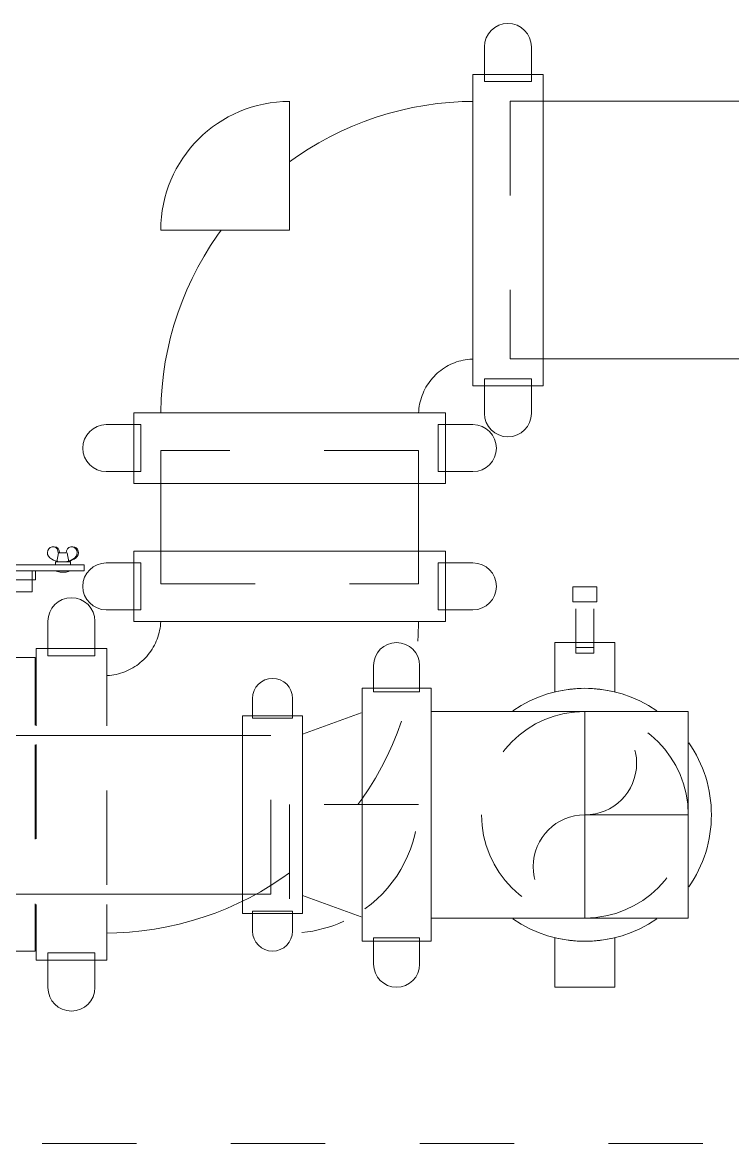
# Model space of a CAD drawing. Header units: metres. Extents: x 63 to 378, y -27 to 78.
# Drawn here: x 136.577 to 137.329, y 34.802 to 35.99 of the extents above; entities that cross this region are included whole.
import ezdxf

# ---------------------------------------------------------------- set-up
doc = ezdxf.new("R2010")
doc.units = ezdxf.units.M
doc.linetypes.add('Centre', pattern=[0.03175, 0.00635, -0.004763, 0.015875, -0.004763])
doc.linetypes.add('HIDDEN JT', pattern=[0.0016, 0.001, -0.0006])
for name, color, linetype, lineweight in [('A-DETL', 7, 'HIDDEN JT', 9), ('A-FLOR-LEVL', 7, 'Continuous', 9), ('P-PIPE', 7, 'Continuous', 18)]:
    doc.layers.add(name, color=color, linetype=linetype, lineweight=lineweight)

# ---------------------------------------------------------------- blocks, each defined once
blk = doc.blocks.new('Victaulic-IPS-Elbow No 10-13 - AC-V8-SEC 11')
at = {"layer": 'P-PIPE', "color": 11, "lineweight": 9, "true_color": 0xff8080}
for p, q in [((-5.2767, 35.7701), (-5.2767, 35.9067)), ((-5.4132, 35.7701), (-5.2767, 35.7701))]:
    blk.add_line(p, q, dxfattribs=at)
at = {"layer": 'P-PIPE', "color": 11, "true_color": 0xff8080, "flags": 128}
for points in [[(-5.0829, 35.9066), (-5.0938, 35.9064), (-5.1071, 35.9056), (-5.1203, 35.9043), (-5.1335, 35.9024), (-5.1466, 35.9), (-5.1596, 35.8971), (-5.1724, 35.8937), (-5.1851, 35.8898), (-5.1977, 35.8853), (-5.21, 35.8804), (-5.2222, 35.875), (-5.2341, 35.8691), (-5.2458, 35.8627), (-5.2572, 35.8558), (-5.2683, 35.8485), (-5.2767, 35.8426)], [(-5.3491, 35.7701), (-5.353, 35.7647), (-5.3605, 35.7537), (-5.3674, 35.7424), (-5.3739, 35.7307), (-5.38, 35.7189), (-5.3855, 35.7068), (-5.3906, 35.6945), (-5.3952, 35.682), (-5.3992, 35.6693), (-5.4028, 35.6565), (-5.4058, 35.6435), (-5.4084, 35.6305), (-5.4104, 35.6173), (-5.4118, 35.6041), (-5.4128, 35.5908), (-5.4132, 35.5775), (-5.4132, 35.5763)], [(-5.1401, 35.5763), (-5.14, 35.5787), (-5.1397, 35.5811), (-5.1394, 35.5834), (-5.139, 35.5858), (-5.1384, 35.5881), (-5.1378, 35.5904), (-5.1371, 35.5927), (-5.1363, 35.5949), (-5.1354, 35.5972), (-5.1345, 35.5993), (-5.1334, 35.6015), (-5.1323, 35.6036), (-5.131, 35.6056), (-5.1297, 35.6076), (-5.1283, 35.6096), (-5.1269, 35.6114), (-5.1253, 35.6133), (-5.1237, 35.615), (-5.1221, 35.6167), (-5.1203, 35.6184), (-5.1185, 35.6199), (-5.1166, 35.6214), (-5.1147, 35.6228), (-5.1127, 35.6241), (-5.1107, 35.6254), (-5.1086, 35.6266), (-5.1065, 35.6276), (-5.1043, 35.6286), (-5.1021, 35.6295), (-5.0999, 35.6304), (-5.0976, 35.6311), (-5.0953, 35.6317), (-5.093, 35.6323), (-5.0906, 35.6327), (-5.0883, 35.6331), (-5.0859, 35.6334), (-5.0835, 35.6335)]]:
    blk.add_lwpolyline(points, dxfattribs=at)
at = {"layer": 'P-PIPE', "color": 11, "lineweight": 9, "true_color": 0xff8080}
blk.add_arc((-5.2767, 35.7701), 0.1365, 90, 180, dxfattribs=at)
blk = doc.blocks.new('Victaulic-IPS-Rigid Coupling Style 07-W07-107 - AC-V9-SEC 11')
at = {"layer": 'P-PIPE', "color": 11, "true_color": 0xff8080}
for p, q in [((-5.4418, 35.4298), (-5.4418, 35.3552)), ((-5.1116, 35.4298), (-5.4418, 35.4298)), ((-5.1116, 35.3552), (-5.1116, 35.4298)), ((-5.4342, 35.4174), (-5.4709, 35.4174)), ((-5.4342, 35.3676), (-5.4342, 35.4174)), ((-5.0825, 35.4174), (-5.1192, 35.4174)), ((-5.1192, 35.4174), (-5.1192, 35.3676)), ((-5.4709, 35.3676), (-5.4342, 35.3676)), ((-5.1192, 35.3676), (-5.0825, 35.3676)), ((-5.4418, 35.3552), (-5.1116, 35.3552))]:
    blk.add_line(p, q, dxfattribs=at)
for centre, start, end in [((-5.4709, 35.3925), 90, 270), ((-5.0825, 35.3925), 270, 90)]:
    blk.add_arc(centre, 0.0249, start, end, dxfattribs=at)
blk = doc.blocks.new('Victaulic-IPS-Rigid Coupling Style 07-W07-107 - AC-V10-SEC 11')
at = {"layer": 'P-PIPE', "color": 11, "true_color": 0xff8080}
for p, q in [((-5.4418, 35.5763), (-5.4418, 35.5017)), ((-5.1116, 35.5763), (-5.4418, 35.5763)), ((-5.1116, 35.5017), (-5.1116, 35.5763)), ((-5.4342, 35.5639), (-5.4709, 35.5639)), ((-5.4342, 35.5141), (-5.4342, 35.5639)), ((-5.0825, 35.5639), (-5.1192, 35.5639)), ((-5.1192, 35.5639), (-5.1192, 35.5141)), ((-5.4709, 35.5141), (-5.4342, 35.5141)), ((-5.1192, 35.5141), (-5.0825, 35.5141)), ((-5.4418, 35.5017), (-5.1116, 35.5017))]:
    blk.add_line(p, q, dxfattribs=at)
for centre, start, end in [((-5.4709, 35.539), 90, 270), ((-5.0825, 35.539), 270, 90)]:
    blk.add_arc(centre, 0.0249, start, end, dxfattribs=at)
blk = doc.blocks.new('Victaulic-IPS-Rigid Coupling Style 07-W07-107 - Standard-V13-SEC 11')
at = {"layer": 'P-PIPE', "color": 1, "true_color": 0xff0000}
for p, q in [((-4.9322, 35.3329), (-4.9957, 35.3329)), ((-4.9957, 35.3329), (-4.9957, 35.3085)), ((-4.9322, 35.3085), (-4.9322, 35.3329)), ((-4.9957, 35.2806), (-4.9957, 35.3085)), ((-4.9322, 35.3085), (-4.9322, 35.2806)), ((-4.9957, 34.992), (-4.9957, 35.02)), ((-4.9322, 35.02), (-4.9322, 34.992)), ((-4.9957, 34.992), (-4.9957, 34.9676)), ((-4.9322, 34.9676), (-4.9322, 34.992)), ((-4.9957, 34.9676), (-4.9322, 34.9676))]:
    blk.add_line(p, q, dxfattribs=at)
for start, end in [(55.3501, 124.6499), (76.3056, 103.6944), (360, 34.6499), (325.3501, 360), (235.3501, 304.6499), (256.3056, 283.6944)]:
    blk.add_arc((-4.964, 35.1503), 0.1341, start, end, dxfattribs=at)
blk = doc.blocks.new('Victaulic-IPS-Reducer No 50-51 - AC-2755372-SEC 11')
at = {"layer": 'P-PIPE', "color": 1, "true_color": 0xff0000}
for p, q in [((-5.201, 35.2583), (-5.263, 35.2359)), ((-5.263, 35.0647), (-5.201, 35.0422))]:
    blk.add_line(p, q, dxfattribs=at)
blk = doc.blocks.new('Victaulic-IPS-Rigid Coupling Style 07-W07-107 - Standard-V14-SEC 11')
at = {"layer": 'P-PIPE', "color": 1, "true_color": 0xff0000}
for p, q in [((-5.1877, 35.3085), (-5.1877, 35.2806)), ((-5.139, 35.2806), (-5.139, 35.3085)), ((-5.1268, 35.2844), (-5.1999, 35.2844)), ((-5.1999, 35.2844), (-5.1999, 35.1503)), ((-5.1877, 35.2806), (-5.139, 35.2806)), ((-5.1268, 35.1503), (-5.1268, 35.2844)), ((-5.1999, 35.1503), (-5.1999, 35.0162)), ((-5.1268, 35.0162), (-5.1268, 35.1503)), ((-5.1999, 35.0162), (-5.1268, 35.0162)), ((-5.139, 35.02), (-5.1877, 35.02)), ((-5.1877, 35.02), (-5.1877, 34.992)), ((-5.139, 34.992), (-5.139, 35.02))]:
    blk.add_line(p, q, dxfattribs=at)
for centre, start, end in [((-5.1634, 35.3085), 0, 180), ((-5.1634, 34.992), 180, 0)]:
    blk.add_arc(centre, 0.0244, start, end, dxfattribs=at)
blk = doc.blocks.new('Victaulic-IPS-Rigid Coupling Style 07-W07-107 - Standard-2754504-SEC 11')
at = {"layer": 'P-PIPE', "color": 1, "true_color": 0xff0000}
for p, q in [((-5.316, 35.2737), (-5.316, 35.2526)), ((-5.2736, 35.2526), (-5.2736, 35.2737)), ((-5.263, 35.2551), (-5.3265, 35.2551)), ((-5.3265, 35.2551), (-5.3265, 35.1504)), ((-5.316, 35.2526), (-5.2736, 35.2526)), ((-5.263, 35.1504), (-5.263, 35.2551)), ((-5.3265, 35.1504), (-5.3265, 35.0456)), ((-5.263, 35.0456), (-5.263, 35.1504)), ((-5.3265, 35.0456), (-5.263, 35.0456)), ((-5.2736, 35.0481), (-5.316, 35.0481)), ((-5.316, 35.0481), (-5.316, 35.027)), ((-5.2736, 35.027), (-5.2736, 35.0481))]:
    blk.add_line(p, q, dxfattribs=at)
for centre, start, end in [((-5.2948, 35.2737), 360, 180), ((-5.2948, 35.027), 180, 0)]:
    blk.add_arc(centre, 0.0212, start, end, dxfattribs=at)
blk = doc.blocks.new('Victaulic-IPS-Elbow No 10-13 - AC-1945324-SEC 11')
at = {"layer": 'A-DETL', "color": 11, "true_color": 0xff8080}
for p, q in [((-5.1402, 35.1614), (-5.2767, 35.1614)), ((-5.2767, 35.1614), (-5.2767, 35.0581))]:
    blk.add_line(p, q, dxfattribs=at)
at = {"layer": 'A-DETL', "color": 11, "true_color": 0xff8080, "flags": 128}
for points in [[(-5.2043, 35.1614), (-5.2003, 35.1668), (-5.1929, 35.1778), (-5.1859, 35.1891), (-5.1794, 35.2008), (-5.1734, 35.2126), (-5.1678, 35.2247), (-5.1628, 35.237), (-5.1582, 35.2495), (-5.1541, 35.2622), (-5.1518, 35.2706)], [(-5.3265, 35.0589), (-5.3192, 35.0624), (-5.3076, 35.0688), (-5.2962, 35.0757), (-5.285, 35.083), (-5.2767, 35.0889)]]:
    blk.add_lwpolyline(points, dxfattribs=at)
at = {"layer": 'A-DETL', "color": 11, "true_color": 0xff8080}
blk.add_arc((-5.2767, 35.1614), 0.1365, 305.7873, 0, dxfattribs=at)
at = {"layer": 'P-PIPE', "color": 11, "true_color": 0xff8080, "flags": 128}
for points in [[(-5.4133, 35.3552), (-5.4134, 35.3528), (-5.4136, 35.3504), (-5.414, 35.3481), (-5.4144, 35.3457), (-5.4149, 35.3434), (-5.4155, 35.3411), (-5.4162, 35.3388), (-5.417, 35.3366), (-5.4179, 35.3343), (-5.4189, 35.3322), (-5.42, 35.33), (-5.4211, 35.3279), (-5.4223, 35.3259), (-5.4236, 35.3239), (-5.425, 35.3219), (-5.4265, 35.3201), (-5.428, 35.3182), (-5.4296, 35.3165), (-5.4313, 35.3148), (-5.4331, 35.3131), (-5.4349, 35.3116), (-5.4367, 35.3101), (-5.4387, 35.3087), (-5.4406, 35.3074), (-5.4427, 35.3061), (-5.4448, 35.3049), (-5.4469, 35.3039), (-5.4491, 35.3029), (-5.4513, 35.302), (-5.4535, 35.3011), (-5.4558, 35.3004), (-5.4581, 35.2998), (-5.4604, 35.2992), (-5.4628, 35.2988), (-5.4651, 35.2984), (-5.4675, 35.2981), (-5.4699, 35.298)], [(-5.141, 35.3345), (-5.1406, 35.3407), (-5.1402, 35.354), (-5.1402, 35.3552)], [(-5.4705, 35.0249), (-5.4596, 35.0251), (-5.4463, 35.0259), (-5.4331, 35.0272), (-5.4199, 35.0291), (-5.4068, 35.0315), (-5.3938, 35.0344), (-5.3809, 35.0378), (-5.3682, 35.0417), (-5.3557, 35.0462), (-5.3433, 35.0511), (-5.3312, 35.0565), (-5.3265, 35.0588)]]:
    blk.add_lwpolyline(points, dxfattribs=at)
at = {"layer": 'P-PIPE', "color": 11, "lineweight": 9, "true_color": 0xff8080}
blk.add_arc((-5.2767, 35.1614), 0.1365, 275.5047, 294.8228, dxfattribs=at)
blk = doc.blocks.new('Victaulic-IPS-Rigid Coupling Style 07-W07-107 - AC-2583996-SEC 11')
at = {"layer": 'A-DETL', "color": 11, "true_color": 0xff8080}
for p, q in [((-5.5452, 35.225), (-5.5452, 35.076)), ((-5.4705, 35.076), (-5.4705, 35.225))]:
    blk.add_line(p, q, dxfattribs=at)
at = {"layer": 'P-PIPE', "color": 11, "true_color": 0xff8080}
for p, q in [((-5.5327, 35.3556), (-5.5327, 35.3189)), ((-5.4829, 35.3189), (-5.4829, 35.3556)), ((-5.4705, 35.3265), (-5.5452, 35.3265)), ((-5.5452, 35.3265), (-5.5452, 35.2445)), ((-5.4705, 35.2445), (-5.4705, 35.3265)), ((-5.5327, 35.3189), (-5.4829, 35.3189)), ((-5.5452, 35.0554), (-5.5452, 34.9963)), ((-5.4705, 34.9963), (-5.4705, 35.0554)), ((-5.4829, 35.0039), (-5.5327, 35.0039)), ((-5.5327, 35.0039), (-5.5327, 34.9672)), ((-5.4829, 34.9672), (-5.4829, 35.0039)), ((-5.5452, 34.9963), (-5.4705, 34.9963))]:
    blk.add_line(p, q, dxfattribs=at)
for centre, start, end in [((-5.5078, 35.3556), 0, 180), ((-5.5078, 34.9672), 180, 0)]:
    blk.add_arc(centre, 0.0249, start, end, dxfattribs=at)
blk = doc.blocks.new('Victaulic-IPS-Vic-300 MasterSeal Butterfly Valve LH - Standard-2399151-SEC 11')
at = {"layer": 'A-DETL', "color": 11, "true_color": 0xff8080}
for p, q in [((-5.5156, 35.4076), (-5.5158, 35.4076)), ((-5.6729, 35.2247), (-5.6729, 35.1614)), ((-5.6158, 35.2246), (-5.6158, 35.0754)), ((-5.6031, 35.2246), (-5.6031, 35.1784)), ((-5.5904, 35.2246), (-5.5904, 35.1784)), ((-5.5462, 35.2246), (-5.5462, 35.0754)), ((-5.6729, 35.1614), (-5.6729, 35.0755)), ((-5.6031, 35.1444), (-5.6031, 35.0754)), ((-5.5904, 35.1444), (-5.5904, 35.0754))]:
    blk.add_line(p, q, dxfattribs=at)
at = {"layer": 'A-DETL', "color": 11, "true_color": 0xff8080, "flags": 128}
for points in [[(-5.5178, 35.4076), (-5.5178, 35.4076), (-5.5178, 35.4076), (-5.5178, 35.4076), (-5.5178, 35.4076), (-5.5179, 35.4076), (-5.5179, 35.4076), (-5.5179, 35.4076), (-5.5179, 35.4076), (-5.5179, 35.4076), (-5.5179, 35.4076)], [(-5.5179, 35.4076), (-5.5179, 35.4076), (-5.5179, 35.4076), (-5.5179, 35.4076), (-5.5179, 35.4076), (-5.5179, 35.4076), (-5.5178, 35.4076), (-5.5178, 35.4076), (-5.5178, 35.4076), (-5.5178, 35.4076), (-5.5178, 35.4076), (-5.5178, 35.4076), (-5.5177, 35.4076), (-5.5177, 35.4076), (-5.5177, 35.4076), (-5.5177, 35.4076), (-5.5176, 35.4076), (-5.5176, 35.4076), (-5.5176, 35.4076), (-5.5176, 35.4076), (-5.5175, 35.4076), (-5.5175, 35.4076), (-5.5175, 35.4076), (-5.5174, 35.4076), (-5.5174, 35.4076), (-5.5174, 35.4076), (-5.5173, 35.4076), (-5.5173, 35.4076), (-5.5172, 35.4076), (-5.5172, 35.4076), (-5.5172, 35.4076), (-5.5171, 35.4076), (-5.5171, 35.4076), (-5.517, 35.4076), (-5.517, 35.4076), (-5.517, 35.4076), (-5.5169, 35.4076), (-5.5169, 35.4076), (-5.5168, 35.4076), (-5.5168, 35.4076), (-5.5167, 35.4076), (-5.5167, 35.4076), (-5.5167, 35.4076), (-5.5166, 35.4076), (-5.5166, 35.4076), (-5.5165, 35.4076), (-5.5165, 35.4076), (-5.5165, 35.4076), (-5.5164, 35.4076), (-5.5164, 35.4076), (-5.5163, 35.4076), (-5.5163, 35.4076), (-5.5163, 35.4076), (-5.5162, 35.4076), (-5.5162, 35.4076), (-5.5162, 35.4076), (-5.5161, 35.4076), (-5.5161, 35.4076), (-5.5161, 35.4076), (-5.516, 35.4076), (-5.516, 35.4076), (-5.516, 35.4076), (-5.516, 35.4076), (-5.5159, 35.4076), (-5.5159, 35.4076), (-5.5159, 35.4076), (-5.5159, 35.4076), (-5.5159, 35.4076)], [(-5.5158, 35.4076), (-5.5158, 35.4076), (-5.5158, 35.4076), (-5.5158, 35.4076), (-5.5158, 35.4076), (-5.5158, 35.4076), (-5.5158, 35.4076), (-5.5158, 35.4076), (-5.5158, 35.4076), (-5.5158, 35.4076), (-5.5159, 35.4076), (-5.5159, 35.4076), (-5.5159, 35.4076), (-5.5159, 35.4076), (-5.5159, 35.4076), (-5.516, 35.4076), (-5.516, 35.4076), (-5.516, 35.4076), (-5.516, 35.4076), (-5.5161, 35.4076), (-5.5161, 35.4076), (-5.5161, 35.4076), (-5.5162, 35.4076), (-5.5162, 35.4076), (-5.5162, 35.4076), (-5.5163, 35.4076), (-5.5163, 35.4076), (-5.5164, 35.4076), (-5.5164, 35.4076), (-5.5164, 35.4076), (-5.5165, 35.4076), (-5.5165, 35.4076), (-5.5166, 35.4076), (-5.5166, 35.4076), (-5.5166, 35.4076), (-5.5167, 35.4076), (-5.5167, 35.4076), (-5.5168, 35.4076), (-5.5168, 35.4076), (-5.5169, 35.4076), (-5.5169, 35.4076), (-5.5169, 35.4076), (-5.517, 35.4076), (-5.517, 35.4076), (-5.5171, 35.4076), (-5.5171, 35.4076), (-5.5171, 35.4076), (-5.5172, 35.4076), (-5.5172, 35.4076), (-5.5173, 35.4076), (-5.5173, 35.4076), (-5.5173, 35.4076), (-5.5174, 35.4076), (-5.5174, 35.4076), (-5.5174, 35.4076), (-5.5175, 35.4076), (-5.5175, 35.4076), (-5.5175, 35.4076), (-5.5176, 35.4076), (-5.5176, 35.4076), (-5.5176, 35.4076), (-5.5177, 35.4076), (-5.5177, 35.4076), (-5.5177, 35.4076), (-5.5177, 35.4076), (-5.5178, 35.4076), (-5.5178, 35.4076), (-5.5178, 35.4076)], [(-5.5159, 35.4076), (-5.5158, 35.4076), (-5.5158, 35.4076), (-5.5158, 35.4076), (-5.5158, 35.4076), (-5.5158, 35.4076), (-5.5158, 35.4076), (-5.5158, 35.4076), (-5.5158, 35.4076), (-5.5158, 35.4076), (-5.5158, 35.4076)]]:
    blk.add_lwpolyline(points, dxfattribs=at)
at = {"layer": 'A-DETL', "color": 11, "true_color": 0xff8080}
for start, end in [(360, 180), (180, 0)]:
    blk.add_arc((-5.5967, 35.1614), 0.0183, start, end, dxfattribs=at)
blk.add_ellipse((-5.5075, 35.4281), major_axis=(0, 0.00635), ratio=0.906308, start_param=0, end_param=0.023283, dxfattribs=at)
at = {"layer": 'P-PIPE', "color": 11, "true_color": 0xff8080}
for p, q in [((-5.7708, 35.5234), (-5.7732, 35.5195)), ((-5.7732, 35.5195), (-5.6902, 35.4524)), ((-5.6897, 35.4579), (-5.7708, 35.5234)), ((-5.7644, 35.5234), (-5.7708, 35.5234)), ((-5.7644, 35.5234), (-5.6893, 35.4627)), ((-5.6126, 35.4662), (-5.6126, 35.4154)), ((-5.5808, 35.4662), (-5.6126, 35.4662)), ((-5.5808, 35.4154), (-5.5808, 35.4662)), ((-5.6899, 35.463), (-5.6918, 35.4408)), ((-5.6899, 35.463), (-5.6893, 35.463)), ((-5.6893, 35.463), (-5.6714, 35.463)), ((-5.6695, 35.4408), (-5.6714, 35.463)), ((-5.6085, 35.4471), (-5.6149, 35.4408)), ((-5.5768, 35.4408), (-5.5831, 35.4471)), ((-5.8856, 35.4408), (-5.892, 35.4408)), ((-5.892, 35.4154), (-5.892, 35.4408)), ((-5.8841, 35.4392), (-5.8856, 35.4408)), ((-5.8856, 35.4154), (-5.8856, 35.4408)), ((-5.8729, 35.4392), (-5.8841, 35.4392)), ((-5.8841, 35.4336), (-5.8841, 35.4392)), ((-5.8841, 35.417), (-5.8841, 35.4331)), ((-5.8682, 35.4344), (-5.8729, 35.4392)), ((-5.8729, 35.4336), (-5.8729, 35.4392)), ((-5.8729, 35.417), (-5.8729, 35.4331)), ((-5.8666, 35.436), (-5.8682, 35.4344)), ((-5.8682, 35.4217), (-5.8682, 35.4344)), ((-5.8285, 35.436), (-5.8666, 35.436)), ((-5.8666, 35.4201), (-5.8666, 35.436)), ((-5.8031, 35.4392), (-5.8285, 35.4392)), ((-5.8285, 35.417), (-5.8285, 35.4392)), ((-5.8031, 35.417), (-5.8031, 35.4392)), ((-5.7999, 35.4376), (-5.8031, 35.4376)), ((-5.6935, 35.4392), (-5.7999, 35.4392)), ((-5.7999, 35.417), (-5.7999, 35.4392)), ((-5.6935, 35.4408), (-5.6093, 35.4408)), ((-5.6935, 35.4154), (-5.6935, 35.4408)), ((-5.6149, 35.4408), (-5.6149, 35.4154)), ((-5.6093, 35.4408), (-5.5768, 35.4408)), ((-5.5768, 35.4154), (-5.5768, 35.4408)), ((-5.5261, 35.4344), (-5.5275, 35.4344)), ((-5.5062, 35.4344), (-5.5075, 35.4344)), ((-5.8729, 35.417), (-5.8682, 35.4217)), ((-5.8682, 35.4217), (-5.8666, 35.4201)), ((-5.8666, 35.4201), (-5.8285, 35.4201)), ((-5.8031, 35.4185), (-5.7999, 35.4185)), ((-5.5248, 35.4185), (-5.5248, 35.4154)), ((-5.5248, 35.4185), (-5.5096, 35.4185)), ((-5.5215, 35.4281), (-5.5232, 35.4185)), ((-5.5203, 35.4281), (-5.5217, 35.4281)), ((-5.5215, 35.4281), (-5.5147, 35.4281)), ((-5.5133, 35.4281), (-5.5152, 35.4281)), ((-5.5105, 35.4185), (-5.5122, 35.4281)), ((-5.5096, 35.4185), (-5.5089, 35.4185)), ((-5.5089, 35.4154), (-5.5089, 35.4185)), ((-5.892, 35.4154), (-5.8856, 35.4154)), ((-5.8856, 35.4154), (-5.8841, 35.417)), ((-5.8841, 35.417), (-5.8729, 35.417)), ((-5.8285, 35.417), (-5.8031, 35.417)), ((-5.7999, 35.417), (-5.6935, 35.417)), ((-5.6974, 35.4154), (-5.6974, 35.409)), ((-5.4942, 35.4154), (-5.6974, 35.4154)), ((-5.6974, 35.409), (-5.4942, 35.409)), ((-5.6461, 35.409), (-5.6461, 35.3994)), ((-5.6425, 35.409), (-5.6425, 35.3994)), ((-5.5494, 35.3994), (-5.5494, 35.409)), ((-5.5458, 35.3994), (-5.5458, 35.409)), ((-5.4942, 35.409), (-5.4942, 35.4154)), ((-5.6461, 35.3994), (-5.6425, 35.3994)), ((-5.6425, 35.3994), (-5.5494, 35.3994)), ((-5.6422, 35.3994), (-5.6422, 35.3868)), ((-5.6422, 35.3994), (-5.6422, 35.3868)), ((-5.6217, 35.3868), (-5.6217, 35.3994)), ((-5.6217, 35.3868), (-5.6217, 35.3994)), ((-5.615, 35.3994), (-5.615, 35.3143)), ((-5.5785, 35.3143), (-5.5785, 35.3994)), ((-5.57, 35.3994), (-5.57, 35.3868)), ((-5.57, 35.3994), (-5.57, 35.3867)), ((-5.5495, 35.3868), (-5.5495, 35.3994)), ((-5.5495, 35.3867), (-5.5495, 35.3994)), ((-5.5494, 35.3994), (-5.5458, 35.3994)), ((-5.6422, 35.3868), (-5.6418, 35.3868)), ((-5.6422, 35.3868), (-5.6418, 35.3868)), ((-5.6422, 35.3868), (-5.6217, 35.3868)), ((-5.6422, 35.3868), (-5.6418, 35.3868)), ((-5.6221, 35.3868), (-5.6217, 35.3868)), ((-5.6221, 35.3868), (-5.6217, 35.3868)), ((-5.6221, 35.3868), (-5.6217, 35.3868)), ((-5.57, 35.3868), (-5.5696, 35.3868)), ((-5.57, 35.3868), (-5.5696, 35.3868)), ((-5.57, 35.3867), (-5.5696, 35.3867)), ((-5.57, 35.3867), (-5.5495, 35.3867)), ((-5.5499, 35.3868), (-5.5495, 35.3868)), ((-5.5499, 35.3868), (-5.5495, 35.3868)), ((-5.5499, 35.3867), (-5.5495, 35.3867)), ((-5.6031, 35.3169), (-5.6158, 35.3169)), ((-5.6158, 35.3169), (-5.6158, 35.2453)), ((-5.6031, 35.316), (-5.6031, 35.2453)), ((-5.5462, 35.3169), (-5.5904, 35.3169)), ((-5.5904, 35.316), (-5.5904, 35.2453)), ((-5.5462, 35.3169), (-5.5462, 35.2453)), ((-5.6158, 35.2979), (-5.6729, 35.2979)), ((-5.6729, 35.2979), (-5.6729, 35.2932)), ((-5.6729, 35.2932), (-5.6729, 35.2579)), ((-5.5904, 35.2979), (-5.6031, 35.2979)), ((-5.6729, 35.2579), (-5.6729, 35.2452)), ((-5.6729, 35.0553), (-5.6729, 35.0295)), ((-5.6158, 35.0558), (-5.6158, 35.0058)), ((-5.6031, 35.0558), (-5.6031, 35.0067)), ((-5.5904, 35.0558), (-5.5904, 35.0067)), ((-5.5462, 35.0558), (-5.5462, 35.0058)), ((-5.6729, 35.0295), (-5.6729, 35.0248)), ((-5.6729, 35.0248), (-5.6158, 35.0248)), ((-5.6031, 35.0248), (-5.5904, 35.0248)), ((-5.6158, 35.0058), (-5.6031, 35.0058)), ((-5.615, 35.0084), (-5.615, 35.0057)), ((-5.615, 35.0057), (-5.5785, 35.0057)), ((-5.5904, 35.0058), (-5.5462, 35.0058)), ((-5.5785, 35.0057), (-5.5785, 35.0084))]:
    blk.add_line(p, q, dxfattribs=at)
at = {"layer": 'P-PIPE', "color": 11, "true_color": 0xff8080, "flags": 128}
for points in [[(-5.5179, 35.4076), (-5.5186, 35.4076), (-5.5193, 35.4076), (-5.5199, 35.4077), (-5.5206, 35.4078), (-5.5213, 35.4079), (-5.522, 35.4081), (-5.5226, 35.4083), (-5.5233, 35.4085), (-5.5239, 35.4087), (-5.5246, 35.4089)], [(-5.5178, 35.4076), (-5.5178, 35.4076), (-5.5178, 35.4076), (-5.5178, 35.4076), (-5.5178, 35.4076), (-5.5179, 35.4076), (-5.5179, 35.4076), (-5.5179, 35.4076), (-5.5179, 35.4076), (-5.5179, 35.4076), (-5.5179, 35.4076)], [(-5.5179, 35.4076), (-5.5179, 35.4076), (-5.5179, 35.4076), (-5.5179, 35.4076), (-5.5179, 35.4076), (-5.5179, 35.4076), (-5.5178, 35.4076), (-5.5178, 35.4076), (-5.5178, 35.4076), (-5.5178, 35.4076), (-5.5178, 35.4076), (-5.5178, 35.4076), (-5.5177, 35.4076), (-5.5177, 35.4076), (-5.5177, 35.4076), (-5.5177, 35.4076), (-5.5176, 35.4076), (-5.5176, 35.4076), (-5.5176, 35.4076), (-5.5176, 35.4076), (-5.5175, 35.4076), (-5.5175, 35.4076), (-5.5175, 35.4076), (-5.5174, 35.4076), (-5.5174, 35.4076), (-5.5174, 35.4076), (-5.5173, 35.4076), (-5.5173, 35.4076), (-5.5172, 35.4076), (-5.5172, 35.4076), (-5.5172, 35.4076), (-5.5171, 35.4076), (-5.5171, 35.4076), (-5.517, 35.4076), (-5.517, 35.4076), (-5.517, 35.4076), (-5.5169, 35.4076), (-5.5169, 35.4076), (-5.5168, 35.4076), (-5.5168, 35.4076), (-5.5167, 35.4076), (-5.5167, 35.4076), (-5.5167, 35.4076), (-5.5166, 35.4076), (-5.5166, 35.4076), (-5.5165, 35.4076), (-5.5165, 35.4076), (-5.5165, 35.4076), (-5.5164, 35.4076), (-5.5164, 35.4076), (-5.5163, 35.4076), (-5.5163, 35.4076), (-5.5163, 35.4076), (-5.5162, 35.4076), (-5.5162, 35.4076), (-5.5162, 35.4076), (-5.5161, 35.4076), (-5.5161, 35.4076), (-5.5161, 35.4076), (-5.516, 35.4076), (-5.516, 35.4076), (-5.516, 35.4076), (-5.516, 35.4076), (-5.5159, 35.4076), (-5.5159, 35.4076), (-5.5159, 35.4076), (-5.5159, 35.4076), (-5.5159, 35.4076)], [(-5.5158, 35.4076), (-5.5158, 35.4076), (-5.5158, 35.4076), (-5.5158, 35.4076), (-5.5158, 35.4076), (-5.5158, 35.4076), (-5.5158, 35.4076), (-5.5158, 35.4076), (-5.5158, 35.4076), (-5.5158, 35.4076), (-5.5159, 35.4076), (-5.5159, 35.4076), (-5.5159, 35.4076), (-5.5159, 35.4076), (-5.5159, 35.4076), (-5.516, 35.4076), (-5.516, 35.4076), (-5.516, 35.4076), (-5.516, 35.4076), (-5.5161, 35.4076), (-5.5161, 35.4076), (-5.5161, 35.4076), (-5.5162, 35.4076), (-5.5162, 35.4076), (-5.5162, 35.4076), (-5.5163, 35.4076), (-5.5163, 35.4076), (-5.5164, 35.4076), (-5.5164, 35.4076), (-5.5164, 35.4076), (-5.5165, 35.4076), (-5.5165, 35.4076), (-5.5166, 35.4076), (-5.5166, 35.4076), (-5.5166, 35.4076), (-5.5167, 35.4076), (-5.5167, 35.4076), (-5.5168, 35.4076), (-5.5168, 35.4076), (-5.5169, 35.4076), (-5.5169, 35.4076), (-5.5169, 35.4076), (-5.517, 35.4076), (-5.517, 35.4076), (-5.5171, 35.4076), (-5.5171, 35.4076), (-5.5171, 35.4076), (-5.5172, 35.4076), (-5.5172, 35.4076), (-5.5173, 35.4076), (-5.5173, 35.4076), (-5.5173, 35.4076), (-5.5174, 35.4076), (-5.5174, 35.4076), (-5.5174, 35.4076), (-5.5175, 35.4076), (-5.5175, 35.4076), (-5.5175, 35.4076), (-5.5176, 35.4076), (-5.5176, 35.4076), (-5.5176, 35.4076), (-5.5177, 35.4076), (-5.5177, 35.4076), (-5.5177, 35.4076), (-5.5177, 35.4076), (-5.5178, 35.4076), (-5.5178, 35.4076), (-5.5178, 35.4076)], [(-5.5159, 35.4076), (-5.5158, 35.4076), (-5.5158, 35.4076), (-5.5158, 35.4076), (-5.5158, 35.4076), (-5.5158, 35.4076), (-5.5158, 35.4076), (-5.5158, 35.4076), (-5.5158, 35.4076), (-5.5158, 35.4076), (-5.5158, 35.4076)], [(-5.5089, 35.409), (-5.5095, 35.4088), (-5.5102, 35.4085), (-5.5108, 35.4083), (-5.5115, 35.4081), (-5.5122, 35.408), (-5.5128, 35.4078), (-5.5135, 35.4077), (-5.5142, 35.4077), (-5.5149, 35.4076), (-5.5156, 35.4076), (-5.5158, 35.4076)]]:
    blk.add_lwpolyline(points, dxfattribs=at)
at = {"layer": 'P-PIPE', "color": 11, "true_color": 0xff8080}
for centre, major_axis, start_param, end_param in [((-5.5275, 35.4281), (0, 0.00635), 4.712389, 8.839092), ((-5.5261, 35.4281), (0, 0.00635), 4.712389, 6.259903), ((-5.5075, 35.4281), (0, 0.00635), 3.727278, 7.853982), ((-5.5062, 35.4281), (0, 0.00635), 3.727278, 6.283185), ((-5.5179, 35.4439), (0, 0.0254), 2.555907, 2.946364), ((-5.517, 35.4439), (0, 0.0254), 3.336821, 3.727278), ((-5.5157, 35.4439), (0, 0.0254), 3.341009, 3.727278)]:
    blk.add_ellipse(centre, major_axis=major_axis, ratio=0.906308, start_param=start_param, end_param=end_param, dxfattribs=at)
blk = doc.blocks.new('Victaulic-IPS-Vic-300 MasterSeal Butterfly Valve LH - Standard-V12-SEC 11')
at = {"layer": 'A-DETL', "color": 1, "true_color": 0xff0000}
for p, q in [((-4.9735, 35.3277), (-4.9735, 35.3329)), ((-4.9735, 35.3216), (-4.9735, 35.3277)), ((-4.9545, 35.3277), (-4.9735, 35.3277)), ((-4.9545, 35.3329), (-4.9545, 35.3277)), ((-4.9545, 35.3277), (-4.9545, 35.3216)), ((-4.9735, 35.3216), (-4.9545, 35.3216))]:
    blk.add_line(p, q, dxfattribs=at)
at = {"layer": 'P-PIPE', "color": 1, "true_color": 0xff0000}
for p, q in [((-4.9767, 35.376), (-4.9767, 35.3919)), ((-4.9513, 35.3919), (-4.9767, 35.3919)), ((-4.9513, 35.3919), (-4.9513, 35.376)), ((-4.9767, 35.376), (-4.9513, 35.376)), ((-4.9735, 35.3329), (-4.9735, 35.3688)), ((-4.9545, 35.3688), (-4.9545, 35.3329))]:
    blk.add_line(p, q, dxfattribs=at)
blk = doc.blocks.new('Victaulic-IPS-Elbow No 10-13 - AC-1730707-SEC 11')
at = {"layer": 'A-DETL', "color": 1, "true_color": 0xff0000}
for p, q in [((-4.964, 35.2598), (-4.9641, 35.2598)), ((-4.9642, 35.0407), (-4.964, 35.0407))]:
    blk.add_line(p, q, dxfattribs=at)
at = {"layer": 'P-PIPE', "color": 1, "lineweight": 9, "true_color": 0xff0000}
for p, q in [((-4.8544, 35.2598), (-4.964, 35.2598)), ((-4.964, 35.1503), (-4.964, 35.2598)), ((-4.8544, 35.1503), (-4.8544, 35.2598)), ((-4.8544, 35.2598), (-4.8544, 35.1503)), ((-4.8544, 35.1503), (-4.964, 35.1503)), ((-4.964, 35.0407), (-4.964, 35.1503)), ((-4.964, 35.1503), (-4.8544, 35.1503)), ((-4.8544, 35.0407), (-4.8544, 35.1503)), ((-4.8544, 35.0407), (-4.8544, 35.1503)), ((-4.964, 35.0407), (-4.8544, 35.0407))]:
    blk.add_line(p, q, dxfattribs=at)
at = {"layer": 'P-PIPE', "color": 1, "true_color": 0xff0000, "flags": 128}
for points in [[(-4.964, 35.2598), (-4.9641, 35.2598), (-4.9645, 35.2598), (-4.9652, 35.2598), (-4.9661, 35.2598), (-4.9673, 35.2598), (-4.9687, 35.2598), (-4.9704, 35.2598), (-4.9724, 35.2598), (-4.9746, 35.2598), (-4.9771, 35.2598), (-4.9798, 35.2598), (-4.9827, 35.2598), (-4.9859, 35.2598), (-4.9894, 35.2598), (-4.993, 35.2598), (-4.9969, 35.2598), (-5.0009, 35.2598), (-5.0052, 35.2598), (-5.0097, 35.2598), (-5.0144, 35.2598), (-5.0192, 35.2598), (-5.0243, 35.2598), (-5.0295, 35.2598), (-5.0349, 35.2598), (-5.0404, 35.2598), (-5.046, 35.2598), (-5.0518, 35.2598), (-5.0578, 35.2598), (-5.0638, 35.2598), (-5.07, 35.2598), (-5.0762, 35.2598), (-5.0825, 35.2598), (-5.0889, 35.2598), (-5.0954, 35.2598), (-5.1019, 35.2598), (-5.1085, 35.2598), (-5.1151, 35.2598), (-5.1218, 35.2598), (-5.1268, 35.2598)], [(-5.1268, 35.0407), (-5.1236, 35.0407), (-5.1169, 35.0407), (-5.1103, 35.0407), (-5.1037, 35.0407), (-5.0972, 35.0407), (-5.0907, 35.0407), (-5.0843, 35.0407), (-5.0779, 35.0407), (-5.0716, 35.0407), (-5.0655, 35.0407), (-5.0594, 35.0407), (-5.0534, 35.0407), (-5.0476, 35.0407), (-5.0419, 35.0407), (-5.0363, 35.0407), (-5.0309, 35.0407), (-5.0257, 35.0407), (-5.0206, 35.0407), (-5.0157, 35.0407), (-5.0109, 35.0407), (-5.0064, 35.0407), (-5.0021, 35.0407), (-4.9979, 35.0407), (-4.994, 35.0407), (-4.9903, 35.0407), (-4.9868, 35.0407), (-4.9836, 35.0407), (-4.9806, 35.0407), (-4.9778, 35.0407), (-4.9753, 35.0407), (-4.973, 35.0407), (-4.9709, 35.0407), (-4.9692, 35.0407), (-4.9676, 35.0407), (-4.9664, 35.0407), (-4.9654, 35.0407), (-4.9646, 35.0407), (-4.9642, 35.0407), (-4.964, 35.0407)]]:
    blk.add_lwpolyline(points, dxfattribs=at)

msp = doc.modelspace()

# ---------------------------------------------------------------- linework, layer by layer
at = {"layer": 'A-DETL', "color": 11, "true_color": 0xff8080}
for p, q in [((137.1284, 35.9067), (137.0936, 35.9067)), ((137.0936, 35.9067), (137.0936, 35.6336)), ((137.0936, 35.6336), (137.1284, 35.6336)), ((136.7234, 35.5364), (136.7234, 35.5017)), ((136.9965, 35.5364), (136.7234, 35.5364)), ((136.9965, 35.5017), (136.9965, 35.5364)), ((136.7234, 35.4298), (136.7234, 35.3951)), ((136.9965, 35.3951), (136.9965, 35.4298)), ((136.7234, 35.3951), (136.9965, 35.3951))]:
    msp.add_line(p, q, dxfattribs=at)
at = {"layer": 'A-DETL', "color": 1, "true_color": 0xff0000}
for p, q in [((136.8399, 35.2345), (136.8101, 35.2345)), ((136.8399, 35.0662), (136.8399, 35.2345)), ((136.8101, 35.0662), (136.8399, 35.0662))]:
    msp.add_line(p, q, dxfattribs=at)
for centre, radius, start, end in [((137.1727, 35.1503), 0.1095, 90, 180), ((137.1727, 35.205), 0.0548, 270, 90), ((137.1727, 35.1503), 0.1095, 0.1339, 89.8673), ((137.1727, 35.1503), 0.1095, 180, 270), ((137.1727, 35.0955), 0.0548, 90, 270), ((137.1727, 35.1503), 0.1095, 270.1327, 359.8661)]:
    msp.add_arc(centre, radius, start, end, dxfattribs=at)
at = {"layer": 'A-FLOR-LEVL', "linetype": 'Centre'}
msp.add_line((143.0977, 34.8018), (130.573, 34.8018), dxfattribs=at)
at = {"layer": 'P-PIPE', "color": 11, "true_color": 0xff8080}
for p, q in [((138.1011, 35.9067), (137.1284, 35.9067)), ((137.1284, 35.6336), (138.1011, 35.6336)), ((136.7234, 35.5017), (136.7234, 35.4298)), ((136.9965, 35.4298), (136.9965, 35.5017))]:
    msp.add_line(p, q, dxfattribs=at)
at = {"layer": 'P-PIPE', "color": 1, "true_color": 0xff0000}
for p, q in [((136.8101, 35.2345), (136.2263, 35.2345)), ((136.2263, 35.0662), (136.8101, 35.0662))]:
    msp.add_line(p, q, dxfattribs=at)

# ---------------------------------------------------------------- block references
at = {"layer": 'A-DETL', "color": 11, "true_color": 0xff8080}
for name in ['Victaulic-IPS-Vic-300 MasterSeal Butterfly Valve LH - Standard-2399151-SEC 11', 'Victaulic-IPS-Rigid Coupling Style 07-W07-107 - AC-2583996-SEC 11', 'Victaulic-IPS-Elbow No 10-13 - AC-1945324-SEC 11']:
    msp.add_blockref(name, (142.1366, 0), dxfattribs=at)
at = {"layer": 'A-DETL', "color": 1, "true_color": 0xff0000}
for name in ['Victaulic-IPS-Vic-300 MasterSeal Butterfly Valve LH - Standard-V12-SEC 11', 'Victaulic-IPS-Elbow No 10-13 - AC-1730707-SEC 11']:
    msp.add_blockref(name, (142.1366, 0), dxfattribs=at)
at = {"layer": 'P-PIPE', "color": 11, "true_color": 0xff8080, "rotation": 90}
msp.add_blockref('Victaulic-IPS-Rigid Coupling Style 07-W07-107 - AC-V10-SEC 11', (172.6301, 41.0468), dxfattribs=at)
at = {"layer": 'P-PIPE', "color": 11, "true_color": 0xff8080}
for name in ['Victaulic-IPS-Elbow No 10-13 - AC-V8-SEC 11', 'Victaulic-IPS-Rigid Coupling Style 07-W07-107 - AC-V10-SEC 11', 'Victaulic-IPS-Rigid Coupling Style 07-W07-107 - AC-V9-SEC 11']:
    msp.add_blockref(name, (142.1366, 0), dxfattribs=at)
at = {"layer": 'P-PIPE', "color": 1, "true_color": 0xff0000}
for name in ['Victaulic-IPS-Rigid Coupling Style 07-W07-107 - Standard-V14-SEC 11', 'Victaulic-IPS-Rigid Coupling Style 07-W07-107 - Standard-V13-SEC 11', 'Victaulic-IPS-Rigid Coupling Style 07-W07-107 - Standard-2754504-SEC 11', 'Victaulic-IPS-Reducer No 50-51 - AC-2755372-SEC 11']:
    msp.add_blockref(name, (142.1366, 0), dxfattribs=at)

doc.saveas('drawing.dxf')
